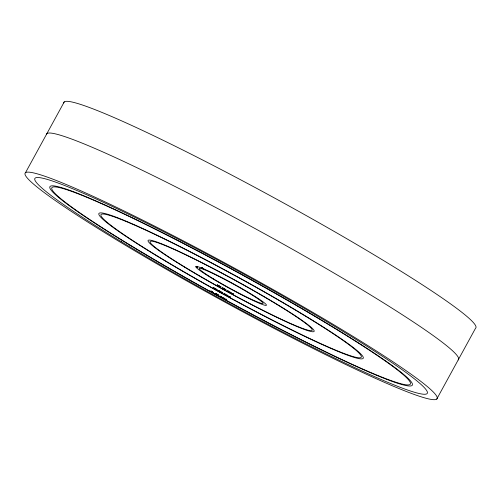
<?xml version="1.0" encoding="UTF-8"?>
<svg xmlns="http://www.w3.org/2000/svg" width="501" height="501" viewBox="0 0 501 501"><rect width="100%" height="100%" fill="white"/><g stroke="black" fill="none" stroke-linecap="round" stroke-linejoin="round"><path stroke-width="0.75" d="M25.47 172.739L64.241 101.922M436.759 399.078A234.831 17.197 28.7 0 0 140.731 219.162A234.831 17.197 28.7 0 0 115.85 239.484A234.831 17.197 28.7 0 0 436.759 399.078L475.53 328.261A234.831 17.197 28.7 0 0 277.516 199.661A234.831 17.197 28.7 0 0 63.74 102.93M214.403 288.056L213.363 287.718L217.328 289.666L216.927 289.922L213.238 287.856L213.038 288.169L216.62 290.142M216.131 289.453L216.457 289.19M219.119 291.444L219.695 290.975M221.379 292.684L221.956 292.215M220.997 296.893L221.417 296.548L220.59 296.091L220.164 296.435L226.12 299.704L226.709 299.454L225.876 298.997L225.5 299.304L223.69 298.302L224.06 298.001L221.047 296.849M228.018 291.357L228.443 291.006L227.611 290.549L227.185 290.899L233.14 294.162L233.729 293.918L232.896 293.461L232.527 293.761L230.717 292.766L231.086 292.459L228.074 291.306M224.749 294.262L225.174 293.912L224.342 293.454L223.916 293.805L229.871 297.068L230.46 296.824L229.627 296.367L229.258 296.667L227.441 295.671L227.817 295.365L224.805 294.219M202.661 268.185L202.009 267.935L203.099 268.386M202.235 267.997C199.905 266.833 205.172 269.588 203.619 268.743M202.154 267.903L202.579 268.179M203.281 268.467C204.665 269.206 202.016 267.803 203.268 268.567M46.393 134.625A234.831 17.197 28.7 0 1 260.163 231.349A234.831 17.197 28.7 0 1 458.183 359.95M195.835 266.607L195.791 266.801A40.255 2.95 28.7 0 0 247.638 297.863A40.255 2.95 28.7 0 0 251.821 294.444A40.255 2.95 28.7 0 0 196.273 266.407L197.651 267.384L195.835 266.607M215.85 294.068L218.48 295.79L214.848 293.868L215.042 293.555L217.941 295.145L218.261 294.882L215.411 293.279L219.137 295.358L218.737 295.621L215.85 294.068M222.87 288.526L225.506 290.254L221.874 288.325L222.068 288.012L224.962 289.609L225.287 289.346L222.438 287.743L226.164 289.816L225.763 290.079L222.87 288.526M217.202 284.818L219.732 286.854L216.72 285.451L219.695 287.129L220.584 287.355L218.198 285.445L221.085 286.96L217.202 284.818M209.906 290.937L213.664 293.173L212.217 291.482L211.359 291.012L212.768 292.647L209.906 290.937M218.831 290.492L218.273 291.012L222.175 293.16L222.826 292.69L218.831 290.492M121.342 241.701A223.634 16.376 28.7 0 0 426.958 393.686A223.634 16.376 28.7 0 0 145.04 222.344A223.634 16.376 28.7 0 0 121.342 241.701M129.709 245.07A206.6 15.13 28.7 0 0 412.035 385.476A206.6 15.13 28.7 0 0 151.596 227.191A206.6 15.13 28.7 0 0 129.709 245.07M213.232 278.706A36.435 2.668 28.7 0 0 263.019 303.468A36.435 2.668 28.7 0 0 217.09 275.556A36.435 2.668 28.7 0 0 213.232 278.706M185.758 267.64A92.403 6.77 28.7 0 0 312.035 330.441A92.403 6.77 28.7 0 0 195.547 259.643A92.403 6.77 28.7 0 0 185.758 267.64M158.285 256.575A148.384 10.865 28.7 0 0 361.052 357.42A148.384 10.865 28.7 0 0 174.004 243.736A148.384 10.865 28.7 0 0 158.285 256.575M184.656 267.202A94.645 6.933 28.7 0 0 313.995 331.518A94.645 6.933 28.7 0 0 194.689 259.011A94.645 6.933 28.7 0 0 184.656 267.202M130.805 245.509A204.358 14.967 28.7 0 0 410.075 384.392A204.358 14.967 28.7 0 0 152.461 227.823A204.358 14.967 28.7 0 0 130.805 245.509M157.182 256.136A150.619 11.028 28.7 0 0 363.012 358.497A150.619 11.028 28.7 0 0 173.146 243.098A150.619 11.028 28.7 0 0 157.182 256.136"/></g></svg>
